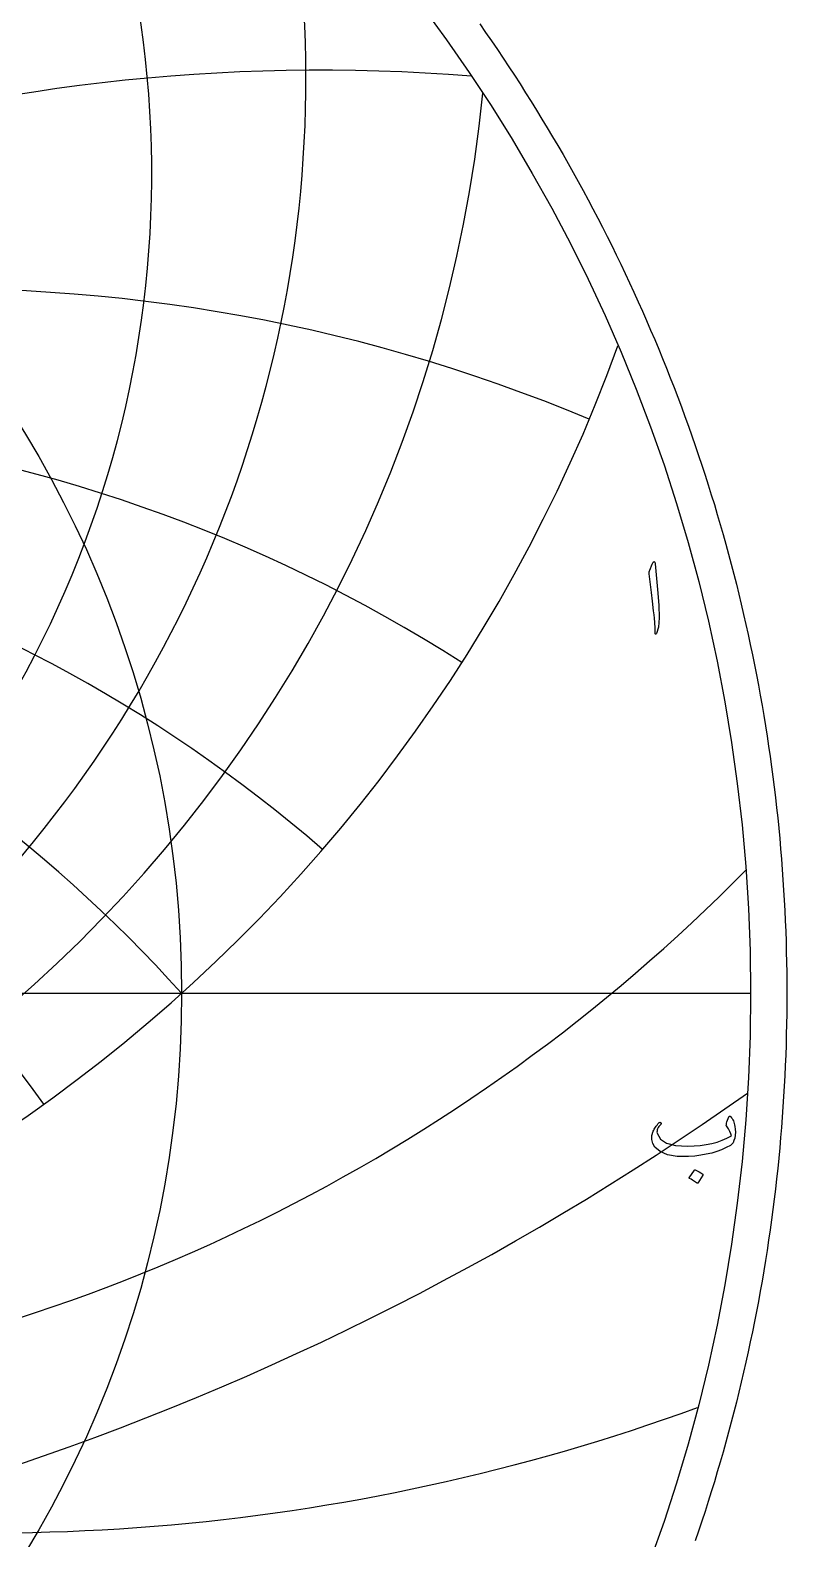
# Model space of a CAD drawing. Header units: millimetres. Extents: x -68 to 68, y -68 to 70.
# Drawn here: x 37.7 to 68.5, y -22.2 to 39.2 of the extents above; entities that cross this region are included whole.
import ezdxf

# ---------------------------------------------------------------- set-up
doc = ezdxf.new("R2010")
doc.units = ezdxf.units.MM
for name, color, linetype in [('CUT_OUTER', 1, 'Continuous'), ('ENGRAVE', 7, 'Continuous'), ('ENGRAVE_FINE', 8, 'Continuous'), ('TEXT', 5, 'Continuous')]:
    doc.layers.add(name, color=color, linetype=linetype)

msp = doc.modelspace()

# ---------------------------------------------------------------- linework, layer by layer
at = {"layer": 'CUT_OUTER'}
msp.add_lwpolyline([(55.9841, 39.4285), (56.225, 39.0842), (56.4638, 38.7385), (56.7004, 38.3913), (56.9349, 38.0427), (57.1672, 37.6926), (57.3974, 37.3411), (57.6255, 36.9882), (57.8513, 36.634), (58.075, 36.2783), (58.2965, 35.9213), (58.5159, 35.5629), (58.733, 35.2032), (58.9479, 34.8421), (59.1605, 34.4798), (59.371, 34.1161), (59.5792, 33.7512), (59.7852, 33.385), (59.9889, 33.0175), (60.1904, 32.6488), (60.3896, 32.2789), (60.5865, 31.9077), (60.7811, 31.5354), (60.9735, 31.1618), (61.1635, 30.7871), (61.3513, 30.4113), (61.5367, 30.0342), (61.7199, 29.6561), (61.9007, 29.2768), (62.0791, 28.8965), (62.2553, 28.515), (62.4291, 28.1325), (62.6005, 27.7489), (62.7696, 27.3643), (62.9363, 26.9786), (63.1007, 26.5919), (63.2627, 26.2042), (63.4222, 25.8156), (63.5795, 25.4259), (63.7343, 25.0354), (63.8867, 24.6438), (64.0367, 24.2513), (64.1843, 23.858), (64.3295, 23.4637), (64.4722, 23.0685), (64.6126, 22.6725), (64.7505, 22.2756), (64.8859, 21.8779), (65.0189, 21.4794), (65.1495, 21.08), (65.2776, 20.6799), (65.4033, 20.2789), (65.5265, 19.8772), (65.6472, 19.4748), (65.7655, 19.0716), (65.8813, 18.6677), (65.9946, 18.2632), (66.1054, 17.8579), (66.2137, 17.4519), (66.3196, 17.0453), (66.4229, 16.6381), (66.5237, 16.2302), (66.6221, 15.8217), (66.7179, 15.4126), (66.8112, 15.003), (66.902, 14.5927), (66.9903, 14.182), (67.076, 13.7706), (67.1593, 13.3588), (67.24, 12.9465), (67.3181, 12.5337), (67.3938, 12.1204), (67.4669, 11.7066), (67.5374, 11.2924), (67.6055, 10.8778), (67.6709, 10.4628), (67.7339, 10.0474), (67.7942, 9.6316), (67.8521, 9.2154), (67.9073, 8.7989), (67.96, 8.3821), (68.0102, 7.9649), (68.0578, 7.5475), (68.1028, 7.1297), (68.1453, 6.7117), (68.1852, 6.2935), (68.2225, 5.875), (68.2573, 5.4563), (68.2895, 5.0373), (68.3191, 4.6182), (68.3461, 4.1989), (68.3706, 3.7795), (68.3925, 3.3599), (68.4118, 2.9402), (68.4286, 2.5204), (68.4428, 2.1005), (68.4544, 1.6805), (68.4634, 1.2604), (68.4698, 0.8403), (68.4737, 0.4202), (68.475, 0), (68.4737, -0.4202), (68.4698, -0.8403), (68.4634, -1.2604), (68.4544, -1.6805), (68.4428, -2.1005), (68.4286, -2.5204), (68.4118, -2.9402), (68.3925, -3.3599), (68.3706, -3.7795), (68.3461, -4.1989), (68.3191, -4.6182), (68.2895, -5.0373), (68.2573, -5.4563), (68.2225, -5.875), (68.1852, -6.2935), (68.1453, -6.7117), (68.1028, -7.1297), (68.0578, -7.5475), (68.0102, -7.9649), (67.96, -8.3821), (67.9073, -8.7989), (67.8521, -9.2154), (67.7942, -9.6316), (67.7339, -10.0474), (67.6709, -10.4628), (67.6055, -10.8778), (67.5374, -11.2924), (67.4669, -11.7066), (67.3938, -12.1204), (67.3181, -12.5337), (67.24, -12.9465), (67.1593, -13.3588), (67.076, -13.7706), (66.9903, -14.182), (66.902, -14.5927), (66.8112, -15.003), (66.7179, -15.4126), (66.6221, -15.8217), (66.5237, -16.2302), (66.4229, -16.6381), (66.3196, -17.0453), (66.2137, -17.4519), (66.1054, -17.8579), (65.9946, -18.2632), (65.8813, -18.6677), (65.7655, -19.0716), (65.6472, -19.4748), (65.5265, -19.8772), (65.4033, -20.2789), (65.2776, -20.6799), (65.1495, -21.08), (65.0189, -21.4794), (64.8859, -21.8779), (64.7505, -22.2756)], dxfattribs=at)
at = {"layer": 'ENGRAVE'}
msp.add_lwpolyline([(0, 0), (67, 0)], dxfattribs=at)
for radius in [67, 43.8575]:
    msp.add_circle((0, 0), radius, dxfattribs=at)
for centre, radius, start, end in [((0, 33.3206), 42.6428, 270, 33.30323), ((0, 37.1618), 48.9134, 270, 11.350415), ((0, 42.1277), 56.3778, 270, 354.391858), ((0, 48.7087), 65.544, 270, 340.040965), ((0, -39.4895), 59.0161, 42, 90), ((0, -39.4895), 59.0161, 42, 90), ((15.0017, 55.9872), 72.6849, 276.888696, 315.464274), ((35.9794, 62.3181), 84.2706, 259.171247, 290.03171)]:
    msp.add_arc(centre, radius, start, end, dxfattribs=at)
at = {"layer": 'ENGRAVE_FINE'}
for centre, radius, start, end in [((70.3326, -39.4895), 91.8127, 105.542439, 140), ((70.3326, -39.4895), 91.8127, 105.542439, 140), ((49.5204, -39.4895), 77.04, 85.434238, 130), ((49.5204, -39.4895), 77.04, 85.434238, 130), ((34.0729, -39.4895), 68.1459, 67.237642, 120), ((34.0729, -39.4895), 68.1459, 67.237642, 120), ((21.4801, -39.4895), 62.8036, 57.464398, 110), ((21.4801, -39.4895), 62.8036, 57.464398, 110), ((10.4061, -39.4895), 59.9265, 49.165474, 100), ((10.4061, -39.4895), 59.9265, 49.165474, 100), ((-10.4061, -39.4895), 59.9265, 35.707517, 80), ((-10.4061, -39.4895), 59.9265, 35.707517, 80), ((0, 90.5061), 115.8272, 270, 305.26668)]:
    msp.add_arc(centre, radius, start, end, dxfattribs=at)
at = {"layer": 'TEXT'}
for points in [[(63.0038, 17.4591), (63.0445, 17.5379), (63.0773, 17.5656), (63.102, 17.5422), (63.1188, 17.4677), (63.2167, 16.4244), (63.275, 15.7841), (63.288, 15.2726), (63.2558, 14.8899), (63.1784, 14.636), (63.1643, 14.6153), (63.1518, 14.6041), (63.1409, 14.6025), (63.1316, 14.6105), (63.1241, 14.623), (63.1188, 14.6392), (63.1156, 14.6592), (63.1145, 14.6829), (63.1145, 14.8673), (63.106, 15.0629), (63.089, 15.2697), (63.0634, 15.4877), (63.0578, 15.5446), (63.0411, 15.6984), (63.0131, 15.9491), (62.974, 16.2967), (62.8803, 17.0674), (62.8782, 17.1084), (62.8803, 17.1462), (62.8867, 17.1808), (62.8974, 17.2122)], [(66.202, -5.027), (66.2306, -5.0629), (66.2568, -5.1025), (66.2807, -5.1459), (66.3021, -5.193), (66.3211, -5.2436), (66.3377, -5.2974), (66.352, -5.3543), (66.3638, -5.4145), (66.3793, -5.5353), (66.383, -5.655), (66.375, -5.7737), (66.3553, -5.8914), (66.3255, -5.9962), (66.2872, -6.0808), (66.2403, -6.1452), (66.185, -6.1894), (66.0093, -6.2823), (65.823, -6.3651), (65.6261, -6.4377), (65.4185, -6.5003), (65.2003, -6.5522), (64.9714, -6.5929), (64.7319, -6.6224), (64.4818, -6.6408), (64.0128, -6.636), (63.628, -6.5705), (63.3273, -6.4444), (63.1107, -6.2575), (63.0218, -6.1114), (62.9808, -5.9542), (62.9877, -5.7857), (63.0425, -5.6061), (63.061, -5.5673), (63.0824, -5.5278), (63.1068, -5.4875), (63.1341, -5.4464), (63.1643, -5.4045), (63.1974, -5.3618), (63.2335, -5.3182), (63.2725, -5.2739), (63.2855, -5.2614), (63.2991, -5.2537), (63.3132, -5.2508), (63.3278, -5.2526), (63.3377, -5.2564), (63.3459, -5.2633), (63.3526, -5.2734), (63.3576, -5.2867), (63.36, -5.2992), (63.3587, -5.3112), (63.3536, -5.3226), (63.3448, -5.3335), (63.3084, -5.3769), (63.2757, -5.4219), (63.2466, -5.4685), (63.2214, -5.5166), (63.2041, -5.5627), (63.1948, -5.6071), (63.1934, -5.65), (63.2001, -5.6912), (63.3331, -5.9321), (63.5833, -6.1011), (63.9506, -6.1982), (64.4349, -6.2235), (64.7012, -6.2132), (64.9549, -6.191), (65.1962, -6.1568), (65.4249, -6.1106), (65.6414, -6.0525), (65.8459, -5.9824), (66.0385, -5.9003), (66.219, -5.8062), (66.2015, -5.7184), (66.1616, -5.621), (66.0993, -5.514), (66.0147, -5.3974), (66.012, -5.3862), (66.0125, -5.3655), (66.0163, -5.3351), (66.0232, -5.2952), (66.025, -5.2912), (66.0264, -5.2878), (66.0272, -5.2848), (66.0274, -5.2825), (66.0413, -5.2282), (66.0615, -5.1675), (66.0881, -5.1004), (66.1211, -5.027), (66.1357, -5.0046), (66.1541, -4.9972), (66.1762, -5.0046), (66.202, -5.027)], [(64.7159, -7.1943), (64.7213, -7.189), (64.7287, -7.1858), (64.7383, -7.1847), (64.75, -7.1858), (64.8328, -7.2193), (64.9108, -7.2603), (64.9839, -7.3088), (65.0523, -7.3646), (65.059, -7.3732), (65.0619, -7.3817), (65.0611, -7.3902), (65.0566, -7.3987), (64.8565, -7.7223), (64.849, -7.73), (64.8394, -7.7319), (64.8277, -7.7279), (64.8139, -7.7181), (64.8019, -7.7095), (64.783, -7.6968), (64.7572, -7.6797), (64.7245, -7.6585), (64.6843, -7.6329), (64.6361, -7.6031), (64.58, -7.569), (64.5158, -7.5307), (64.5073, -7.5243), (64.503, -7.5179), (64.503, -7.5115), (64.5073, -7.5052)]]:
    msp.add_lwpolyline(points, close=True, dxfattribs=at)

doc.saveas('drawing.dxf')
